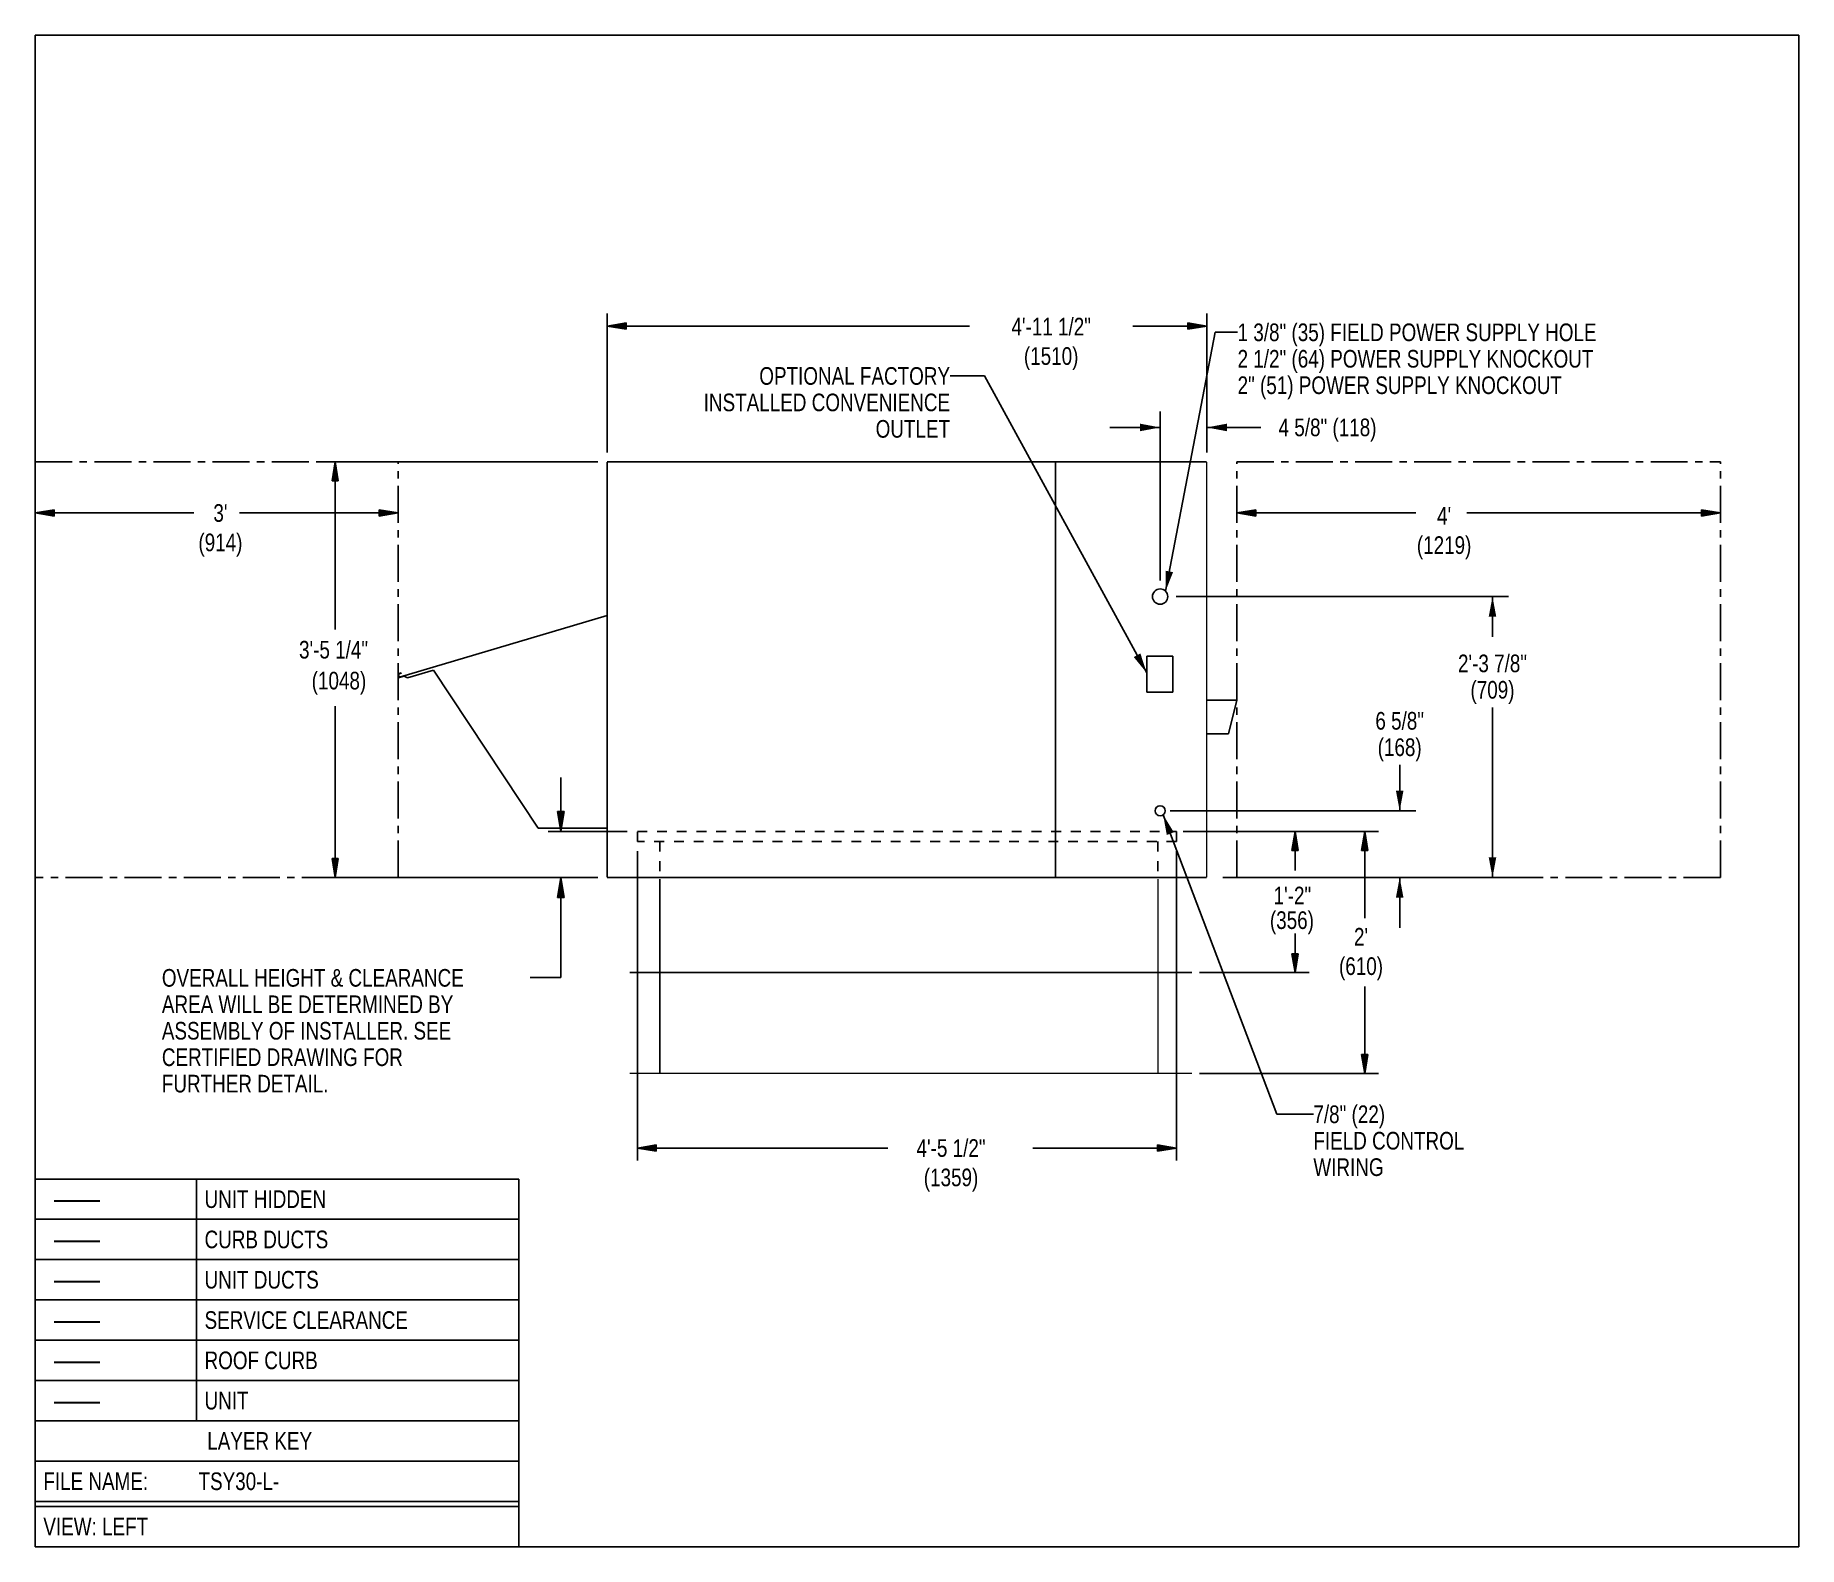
# Model space of a CAD drawing. Extents: x 0 to 175, y 0 to 150.
import ezdxf
from ezdxf.enums import TextEntityAlignment as Align

# ---------------------------------------------------------------- set-up
doc = ezdxf.new("R2010")
doc.units = 0
doc.header["$LTSCALE"] = 9.777778
doc.linetypes.add('CENTER', pattern=[0.6, 0.375, -0.075, 0.075, -0.075])
doc.linetypes.add('HIDDEN', pattern=[0.2, 0.1, -0.1])
doc.layers.get('0').update_dxf_attribs({"linetype": 'CONTINUOUS'})
for name, color, linetype in [('CURB-14', 6, 'CONTINUOUS'), ('CURB-14-DIM', 6, 'CONTINUOUS'), ('CURB-24', 6, 'CONTINUOUS'), ('CURB-24-DIM', 6, 'CONTINUOUS'), ('HOOD', 7, 'CONTINUOUS'), ('NOTES', 1, 'CONTINUOUS'), ('SERVCLEAR', 1, 'CONTINUOUS'), ('SERVCLRDIM', 1, 'CONTINUOUS'), ('UNIT-DIM', 7, 'CONTINUOUS'), ('UNIT-SOL', 7, 'CONTINUOUS')]:
    doc.layers.add(name, color=color, linetype=linetype)
doc.styles.get("Standard").update_dxf_attribs({"font": 'txt', "width": 0.8})
doc.styles.add('TEXTSTYLE_2', font='txt', dxfattribs={"width": 8})
doc.dimstyles.get("Standard").update_dxf_attribs({"dimtxt": 0.18, "dimasz": 0.18, "dimexe": 0.18, "dimexo": 0.0625, "dimgap": 0.09, "dimtad": 0, "dimtih": 1, "dimtoh": 1, "dimzin": 0, "dimcen": 0.09, "dimazin": 3, "dimtfac": 1, "dimtofl": 0, "dimtmove": 0, "dimatfit": 3})

# ---------------------------------------------------------------- blocks, each defined once
blk = doc.blocks.new('_FILLED')
at = {"color": 0, "linetype": 'ByBlock'}
blk.add_solid([(0, 0), (-1, 0.1875), (-1, -0.1875)], dxfattribs=at)
blk = doc.blocks.new('*D1')
at = {"layer": 'UNIT-DIM', "color": 7, "linetype": 'CONTINUOUS'}
for p, q in [((135.4, 73.04), (135.4, 77.59)), ((112.63, 73.04), (131.2, 73.04)), ((131.2, 73.04), (136.99, 73.04)), ((117.84, 66.42), (131.2, 66.42)), ((131.2, 66.42), (136.99, 66.42)), ((135.4, 66.42), (135.4, 61.42))]:
    blk.add_line(p, q, dxfattribs=at)
at = {"layer": 'UNIT-DIM', "color": 7, "linetype": 'CONTINUOUS', "xscale": 2, "yscale": 2, "zscale": 2}
for p, rotation in [((135.4, 73.04), 270), ((135.4, 66.42), 90)]:
    blk.add_blockref('_FILLED', p, dxfattribs=dict(at, rotation=rotation))
at = {"layer": 'UNIT-DIM', "color": 7, "linetype": 'CONTINUOUS', "width": 0.8}
for s, p in [('6 5/8"', (135.4, 81.09)), ('(168)', (135.4, 78.47))]:
    blk.add_text(s, height=1.75, dxfattribs=at).set_placement(p, align=Align.CENTER)
blk = doc.blocks.new('*D2')
at = {"layer": 'UNIT-DIM', "color": 7, "linetype": 'CONTINUOUS'}
for p, q in [((113.22, 94.29), (138.31, 94.29)), ((138.31, 94.29), (146.2, 94.29)), ((144.61, 94.29), (144.61, 90.29)), ((144.61, 66.42), (144.61, 83.29)), ((117.84, 66.42), (138.31, 66.42)), ((138.31, 66.42), (146.2, 66.42))]:
    blk.add_line(p, q, dxfattribs=at)
at = {"layer": 'UNIT-DIM', "color": 7, "linetype": 'CONTINUOUS', "xscale": 2, "yscale": 2, "zscale": 2}
for p, rotation in [((144.61, 94.29), 90), ((144.61, 66.42), 270)]:
    blk.add_blockref('_FILLED', p, dxfattribs=dict(at, rotation=rotation))
at = {"layer": 'UNIT-DIM', "color": 7, "linetype": 'CONTINUOUS', "width": 0.8}
for s, p in [('2\'-3 7/8"', (144.61, 86.79)), ('(709)', (144.61, 84.17))]:
    blk.add_text(s, height=1.75, dxfattribs=at).set_placement(p, align=Align.CENTER)
blk = doc.blocks.new('*D3')
at = {"layer": 'UNIT-DIM', "color": 7, "linetype": 'CONTINUOUS'}
for p, q in [((111.63, 110.21), (111.63, 112.67)), ((116.25, 110.21), (116.25, 112.67)), ((111.63, 111.08), (106.63, 111.08)), ((116.25, 111.08), (121.63, 111.08)), ((111.63, 95.88), (111.63, 110.21)), ((116.25, 109.25), (116.25, 110.21))]:
    blk.add_line(p, q, dxfattribs=at)
at = {"layer": 'UNIT-DIM', "color": 7, "linetype": 'CONTINUOUS', "xscale": 2, "yscale": 2, "zscale": 2}
blk.add_blockref('_FILLED', (111.63, 111.08), dxfattribs=at)
at = {"layer": 'UNIT-DIM', "color": 7, "linetype": 'CONTINUOUS', "xscale": 2, "yscale": 2, "zscale": 2, "rotation": 180}
blk.add_blockref('_FILLED', (116.25, 111.08), dxfattribs=at)
at = {"layer": 'UNIT-DIM', "color": 7, "linetype": 'CONTINUOUS', "width": 0.8}
blk.add_text('4 5/8" (118)', height=1.75, dxfattribs=at).set_placement((123.38, 110.21))

msp = doc.modelspace()

# ---------------------------------------------------------------- linework, layer by layer
at = {"color": 7, "linetype": 'CONTINUOUS'}
for p, q in [((0, 0), (0, 150)), ((0, 150), (175, 150)), ((175, 0), (175, 150)), ((0, 0), (175, 0))]:
    msp.add_line(p, q, dxfattribs=at)
at = {"layer": 'CURB-14', "color": 8, "linetype": 'HIDDEN'}
for p, q in [((59.753, 69.979), (59.753, 70.979)), ((59.753, 70.979), (113.253, 70.979)), ((113.253, 70.979), (113.253, 69.979)), ((113.253, 69.979), (59.753, 69.979)), ((61.971, 69.979), (61.971, 66.573)), ((111.409, 69.979), (111.409, 66.573))]:
    msp.add_line(p, q, dxfattribs=at)
at = {"layer": 'CURB-14', "color": 6, "linetype": 'CONTINUOUS', "const_width": 0.15}
for points in [[(61.971, 66.261), (61.971, 56.979)], [(111.409, 66.261), (111.409, 56.979)], [(58.971, 56.979), (114.784, 56.979)]]:
    msp.add_lwpolyline(points, dxfattribs=at)
at = {"layer": 'CURB-14-DIM', "color": 6, "linetype": 'CONTINUOUS'}
for p, q in [((113.923, 70.979), (126.409, 70.979)), ((125.025, 70.979), (124.712, 69.104)), ((125.025, 70.979), (125.025, 67.106)), ((125.337, 69.104), (125.025, 70.979)), ((59.753, 69.041), (59.753, 38.319)), ((113.253, 69.041), (113.253, 38.319)), ((124.712, 69.104), (125.337, 69.104)), ((125.025, 57.876), (125.025, 60.851)), ((124.712, 58.854), (125.337, 58.854)), ((125.025, 56.979), (124.712, 58.854)), ((125.337, 58.854), (125.025, 56.979)), ((115.536, 56.979), (126.409, 56.979)), ((59.753, 39.569), (61.628, 39.882)), ((61.628, 39.257), (59.753, 39.569)), ((59.753, 39.569), (84.619, 39.569)), ((61.628, 39.882), (61.628, 39.257)), ((113.253, 39.569), (98.983, 39.569)), ((113.253, 39.569), (111.378, 39.882)), ((111.378, 39.882), (111.378, 39.257)), ((111.378, 39.257), (113.253, 39.569))]:
    msp.add_line(p, q, dxfattribs=at)
for points in [[(125.337, 69.104), (124.712, 69.104), (125.025, 70.979)], [(125.337, 58.854), (125.025, 56.979), (124.712, 58.854)], [(61.628, 39.257), (59.753, 39.569), (61.628, 39.882)], [(111.378, 39.257), (111.378, 39.882), (113.253, 39.569)]]:
    msp.add_solid(points, dxfattribs=at)
at = {"layer": 'CURB-24', "color": 8, "linetype": 'HIDDEN'}
for p, q in [((59.753, 69.979), (59.753, 70.979)), ((59.753, 70.979), (113.253, 70.979)), ((113.253, 70.979), (113.253, 69.979)), ((113.253, 69.979), (59.753, 69.979)), ((61.971, 69.979), (61.971, 66.416)), ((111.409, 69.979), (111.409, 66.416))]:
    msp.add_line(p, q, dxfattribs=at)
at = {"layer": 'CURB-24', "color": 6, "linetype": 'CONTINUOUS', "const_width": 0.15}
for points in [[(61.971, 66.261), (61.971, 46.979)], [(111.409, 66.261), (111.409, 46.979)], [(58.971, 46.979), (114.784, 46.979)]]:
    msp.add_lwpolyline(points, dxfattribs=at)
at = {"layer": 'CURB-24-DIM', "color": 6, "linetype": 'CONTINUOUS'}
for p, q in [((113.923, 70.979), (133.312, 70.979)), ((131.938, 70.979), (131.626, 69.104)), ((132.251, 69.104), (131.938, 70.979)), ((131.938, 70.348), (131.938, 62.373)), ((59.753, 69.041), (59.753, 38.319)), ((113.253, 69.041), (113.253, 38.319)), ((131.626, 69.104), (132.251, 69.104)), ((131.938, 47.609), (131.938, 55.584)), ((131.626, 48.854), (132.251, 48.854)), ((131.938, 46.979), (131.626, 48.854)), ((132.251, 48.854), (131.938, 46.979)), ((115.536, 46.979), (133.312, 46.979)), ((59.753, 39.569), (61.628, 39.882)), ((61.628, 39.257), (59.753, 39.569)), ((61.628, 39.882), (61.628, 39.257)), ((62.003, 39.569), (84.619, 39.569)), ((111.378, 39.569), (98.983, 39.569)), ((113.253, 39.569), (111.378, 39.882)), ((111.378, 39.882), (111.378, 39.257)), ((111.378, 39.257), (113.253, 39.569))]:
    msp.add_line(p, q, dxfattribs=at)
for points in [[(132.251, 69.104), (131.626, 69.104), (131.938, 70.979)], [(132.251, 48.854), (131.938, 46.979), (131.626, 48.854)], [(61.628, 39.257), (59.753, 39.569), (61.628, 39.882)], [(111.378, 39.257), (111.378, 39.882), (113.253, 39.569)]]:
    msp.add_solid(points, dxfattribs=at)
at = {"layer": 'HOOD', "color": 7, "linetype": 'CONTINUOUS'}
for p, q in [((36.135, 86.302), (56.753, 92.416)), ((36, 86.57), (36.077, 86.312)), ((36.025, 86.578), (36.102, 86.319)), ((36.318, 86.72), (36.036, 86.636)), ((36.043, 86.611), (36.325, 86.694)), ((36.142, 86.276), (36.6, 86.412)), ((36.318, 86.72), (36.325, 86.694)), ((36.944, 86.225), (36.6, 86.412)), ((39.513, 86.987), (36.944, 86.225)), ((49.898, 71.302), (39.513, 86.987)), ((56.753, 71.302), (49.898, 71.302))]:
    msp.add_line(p, q, dxfattribs=at)
for centre, radius, start, end in [((36.051, 86.585), 0.0528, 106.51859, 196.51859), ((36.051, 86.585), 0.0264, 106.51859, 196.51859), ((36.127, 86.327), 0.0528, 196.51859, 286.51859), ((36.127, 86.327), 0.0264, 196.51859, 286.51859)]:
    msp.add_arc(centre, radius, start, end, dxfattribs=at)
at = {"layer": 'NOTES', "color": 1, "linetype": 'CONTINUOUS'}
for p, q in [((112.165, 94.826), (117.079, 120.52)), ((117.079, 120.52), (119.313, 120.52)), ((94.207, 116.189), (90.781, 116.189)), ((110.299, 86.716), (94.207, 116.189)), ((111.926, 72.64), (123.216, 42.92)), ((123.216, 42.92), (126.835, 42.92)), ((0, 0), (0, 36.494)), ((0, 36.494), (48, 36.494)), ((16, 12.498), (16, 36.494)), ((48, 0), (48, 36.494)), ((0, 32.495), (48, 32.495)), ((0, 28.496), (48, 28.496)), ((0, 24.496), (48, 24.496)), ((0, 20.497), (48, 20.497)), ((0, 16.497), (48, 16.497)), ((0, 12.498), (48, 12.498)), ((0, 8.499), (48, 8.499)), ((0, 4.499), (48, 4.499)), ((0, 3.999), (48, 3.999)), ((0, 0), (48, 0))]:
    msp.add_line(p, q, dxfattribs=at)
for points in [[(112.172, 96.86), (112.165, 94.826), (112.909, 96.72)], [(109.012, 88.292), (110.299, 86.716), (109.67, 88.651)], [(112.987, 70.904), (111.926, 72.64), (112.286, 70.638)]]:
    msp.add_solid(points, dxfattribs=at)
at = {"layer": 'SERVCLEAR', "color": 1, "linetype": 'CENTER'}
for p, q in [((0, 66.416), (0, 107.666)), ((0, 107.666), (36, 107.666)), ((36, 66.416), (36, 107.666)), ((119.24, 66.416), (119.24, 107.666)), ((119.24, 107.666), (167.24, 107.666)), ((167.24, 66.416), (167.24, 107.666)), ((36, 66.416), (0, 66.416)), ((167.24, 66.416), (119.24, 66.416))]:
    msp.add_line(p, q, dxfattribs=at)
at = {"layer": 'SERVCLRDIM', "color": 1, "linetype": 'CONTINUOUS'}
for p, q in [((0, 102.59), (1.875, 102.902)), ((1.875, 102.277), (0, 102.59)), ((0, 102.59), (15.729, 102.59)), ((1.875, 102.902), (1.875, 102.277)), ((36, 102.59), (20.271, 102.59)), ((34.125, 102.902), (34.125, 102.277)), ((36, 102.59), (34.125, 102.902)), ((34.125, 102.277), (36, 102.59)), ((119.24, 102.59), (121.115, 102.903)), ((119.24, 102.59), (136.99, 102.59)), ((121.115, 102.278), (119.24, 102.59)), ((121.115, 102.903), (121.115, 102.278)), ((167.24, 102.59), (142.066, 102.59)), ((167.24, 102.59), (165.365, 102.903)), ((165.365, 102.903), (165.365, 102.278)), ((165.365, 102.278), (167.24, 102.59)), ((52.152, 76.349), (52.152, 70.976)), ((52.152, 70.976), (51.819, 72.976)), ((51.819, 72.976), (52.486, 72.976)), ((52.486, 72.976), (52.152, 70.976)), ((58.741, 70.976), (50.911, 70.976)), ((52.152, 66.416), (51.819, 64.416)), ((52.152, 66.416), (52.152, 56.498)), ((52.486, 64.416), (52.152, 66.416)), ((51.819, 64.416), (52.486, 64.416)), ((52.152, 56.498), (49.108, 56.498))]:
    msp.add_line(p, q, dxfattribs=at)
for points in [[(1.875, 102.277), (0, 102.59), (1.875, 102.902)], [(34.125, 102.277), (34.125, 102.902), (36, 102.59)], [(121.115, 102.278), (119.24, 102.59), (121.115, 102.903)], [(165.365, 102.278), (165.365, 102.903), (167.24, 102.59)], [(52.486, 72.976), (52.152, 70.976), (51.819, 72.976)], [(52.486, 64.416), (51.819, 64.416), (52.152, 66.416)]]:
    msp.add_solid(points, dxfattribs=at)
at = {"layer": 'UNIT-DIM', "color": 7, "linetype": 'CONTINUOUS'}
for p, q in [((56.753, 108.604), (56.753, 122.393)), ((56.753, 121.147), (58.628, 121.46)), ((58.628, 120.835), (56.753, 121.147)), ((56.753, 121.147), (92.711, 121.147)), ((58.628, 121.46), (58.628, 120.835)), ((116.253, 121.147), (108.919, 121.147)), ((114.378, 121.46), (114.378, 120.835)), ((116.253, 121.147), (114.378, 121.46)), ((114.378, 120.835), (116.253, 121.147)), ((116.253, 108.604), (116.253, 122.393)), ((55.815, 107.666), (28.512, 107.666)), ((29.762, 107.666), (29.45, 105.791)), ((30.075, 105.791), (29.762, 107.666)), ((29.762, 107.589), (29.762, 91.02)), ((29.45, 105.791), (30.075, 105.791)), ((29.762, 66.793), (29.762, 83.424)), ((29.762, 66.416), (29.45, 68.291)), ((29.45, 68.291), (30.075, 68.291)), ((30.075, 68.291), (29.762, 66.416)), ((55.815, 66.416), (28.512, 66.416))]:
    msp.add_line(p, q, dxfattribs=at)
for points in [[(58.628, 120.835), (56.753, 121.147), (58.628, 121.46)], [(114.378, 120.835), (114.378, 121.46), (116.253, 121.147)], [(30.075, 105.791), (29.45, 105.791), (29.762, 107.666)], [(30.075, 68.291), (29.762, 66.416), (29.45, 68.291)]]:
    msp.add_solid(points, dxfattribs=at)
at = {"layer": 'UNIT-SOL', "color": 7, "linetype": 'CONTINUOUS'}
for p, q in [((110.299, 88.392), (112.904, 88.392)), ((110.299, 84.804), (110.299, 88.392)), ((112.904, 88.392), (112.904, 84.804)), ((112.904, 84.804), (110.299, 84.804)), ((116.253, 84.008), (119.24, 84.008)), ((119.24, 84.008), (118.406, 80.689)), ((118.406, 80.689), (116.253, 80.689))]:
    msp.add_line(p, q, dxfattribs=at)
at = {"layer": 'UNIT-SOL', "color": 7, "linetype": 'CONTINUOUS', "const_width": 0.15}
for points in [[(56.753, 107.666), (56.753, 66.416)], [(116.253, 107.666), (56.753, 107.666)], [(101.253, 66.416), (101.253, 107.666)], [(116.253, 66.416), (116.253, 107.666)], [(56.753, 66.416), (116.253, 66.416)]]:
    msp.add_lwpolyline(points, dxfattribs=at)
at = {"layer": 'UNIT-SOL', "color": 7, "linetype": 'CONTINUOUS'}
for centre, radius in [((111.628, 94.291), 0.758), ((111.628, 73.041), 0.5)]:
    msp.add_circle(centre, radius, dxfattribs=at)

# ---------------------------------------------------------------- texts
at = {"layer": 'CURB-14-DIM', "color": 6, "linetype": 'CONTINUOUS', "width": 0.8}
for s, p in [('1\'-2"', (124.751, 63.751)), ('(356)', (124.706, 61.307)), ('4\'-5 1/2"', (90.879, 38.694)), ('(1359)', (90.879, 35.778))]:
    msp.add_text(s, height=1.75, dxfattribs=at).set_placement(p, align=Align.CENTER)
at = {"layer": 'CURB-24-DIM', "color": 6, "linetype": 'CONTINUOUS', "width": 0.8}
for s, p in [("2'", (131.563, 59.659)), ('(610)', (131.563, 56.743)), ('4\'-5 1/2"', (90.879, 38.694)), ('(1359)', (90.879, 35.778))]:
    msp.add_text(s, height=1.75, dxfattribs=at).set_placement(p, align=Align.CENTER)
at = {"layer": 'NOTES', "color": 1, "linetype": 'CONTINUOUS', "width": 0.8}
for s, p in [('1 3/8" (35) FIELD POWER SUPPLY HOLE', (119.313, 119.645)), ('2 1/2" (64) POWER SUPPLY KNOCKOUT', (119.313, 117.02)), ('2" (51) POWER SUPPLY KNOCKOUT', (119.313, 114.395)), ('7/8" (22) ', (126.835, 42.045)), ('FIELD CONTROL', (126.835, 39.42)), ('WIRING', (126.835, 36.795)), ('UNIT HIDDEN', (16.8, 33.62)), ('CURB DUCTS', (16.8, 29.621)), ('UNIT DUCTS', (16.8, 25.621)), ('SERVICE CLEARANCE', (16.8, 21.622)), ('ROOF CURB', (16.8, 17.622)), ('UNIT', (16.8, 13.623)), ('LAYER KEY', (17.067, 9.624)), ('FILE NAME: ', (0.8, 5.624)), ('TSY30-L-', (16.2, 5.624)), ('VIEW: LEFT', (0.8, 1.125))]:
    msp.add_text(s, height=1.75, dxfattribs=at).set_placement(p)
for s, p in [('OPTIONAL FACTORY', (90.781, 115.314)), ('INSTALLED CONVENIENCE', (90.781, 112.689)), ('OUTLET', (90.781, 110.064))]:
    msp.add_text(s, height=1.75, dxfattribs=at).set_placement(p, align=Align.RIGHT)
at = {"layer": 'NOTES', "color": 9, "linetype": 'CONTINUOUS', "style": 'TEXTSTYLE_2', "width": 8}
msp.add_text('-', height=1.75, dxfattribs=at).set_placement((1.03, 33.62))
at = {"layer": 'NOTES', "color": 5, "linetype": 'CONTINUOUS', "style": 'TEXTSTYLE_2', "width": 8}
msp.add_text('-', height=1.75, dxfattribs=at).set_placement((1.03, 29.621))
at = {"layer": 'NOTES', "color": 2, "linetype": 'CONTINUOUS', "style": 'TEXTSTYLE_2', "width": 8}
msp.add_text('-', height=1.75, dxfattribs=at).set_placement((1.03, 25.621))
at = {"layer": 'NOTES', "color": 1, "linetype": 'CONTINUOUS', "style": 'TEXTSTYLE_2', "width": 8}
msp.add_text('-', height=1.75, dxfattribs=at).set_placement((1.03, 21.622))
at = {"layer": 'NOTES', "color": 6, "linetype": 'CONTINUOUS', "style": 'TEXTSTYLE_2', "width": 8}
msp.add_text('-', height=1.75, dxfattribs=at).set_placement((1.03, 17.622))
at = {"layer": 'NOTES', "color": 7, "linetype": 'CONTINUOUS', "style": 'TEXTSTYLE_2', "width": 8}
msp.add_text('-', height=1.75, dxfattribs=at).set_placement((1.03, 13.623))
at = {"layer": 'SERVCLRDIM', "color": 1, "linetype": 'CONTINUOUS', "width": 0.8}
for s, p in [("3'", (18.375, 101.715)), ("4'", (139.809, 101.442)), ('(914)', (18.375, 98.798)), ('(1219)', (139.809, 98.525))]:
    msp.add_text(s, height=1.75, dxfattribs=at).set_placement(p, align=Align.CENTER)
for s, p in [('OVERALL HEIGHT & CLEARANCE', (12.562, 55.582)), ('AREA WILL BE DETERMINED BY', (12.562, 52.957)), ('ASSEMBLY OF INSTALLER. SEE', (12.562, 50.332)), ('CERTIFIED DRAWING FOR', (12.562, 47.707)), ('FURTHER DETAIL.', (12.562, 45.082))]:
    msp.add_text(s, height=1.75, dxfattribs=at).set_placement(p)
at = {"layer": 'UNIT-DIM', "color": 7, "linetype": 'CONTINUOUS', "width": 0.8}
for s, p in [('4\'-11 1/2"', (100.815, 120.21)), ('(1510)', (100.815, 117.293)), ('3\'-5 1/4"', (29.6, 88.149)), ('(1048)', (30.137, 85.079))]:
    msp.add_text(s, height=1.75, dxfattribs=at).set_placement(p, align=Align.CENTER)

# ---------------------------------------------------------------- dimensions: what is measured, and where the dimension line sits
at = {"layer": 'UNIT-DIM', "color": 7, "linetype": 'CONTINUOUS'}
for base, p1, p2, angle, picture, middle in [((111.627577242, 111.083478983), (116.252577242, 107.666273542), (111.627577242, 94.291273542), 180, '*D3', (131.783445312, 111.083478983)), ((144.612130223, 94.291273542), (116.252577242, 66.416273542), (111.627577242, 94.291273542), 90, '*D2', (144.612130223, 86.353773542)), ((135.403438223, 73.041273542), (116.252577242, 66.416273542), (111.038438223, 73.041273542), 90, '*D1', (135.403438223, 80.656273542))]:
    dim = msp.add_linear_dim(base=base, p1=p1, p2=p2, angle=angle, dimstyle='Standard', dxfattribs=at)
    dim.commit()
    dim.dimension.update_dxf_attribs({"geometry": picture, "text_midpoint": middle, "dimtype": 128})

doc.saveas('drawing.dxf')
